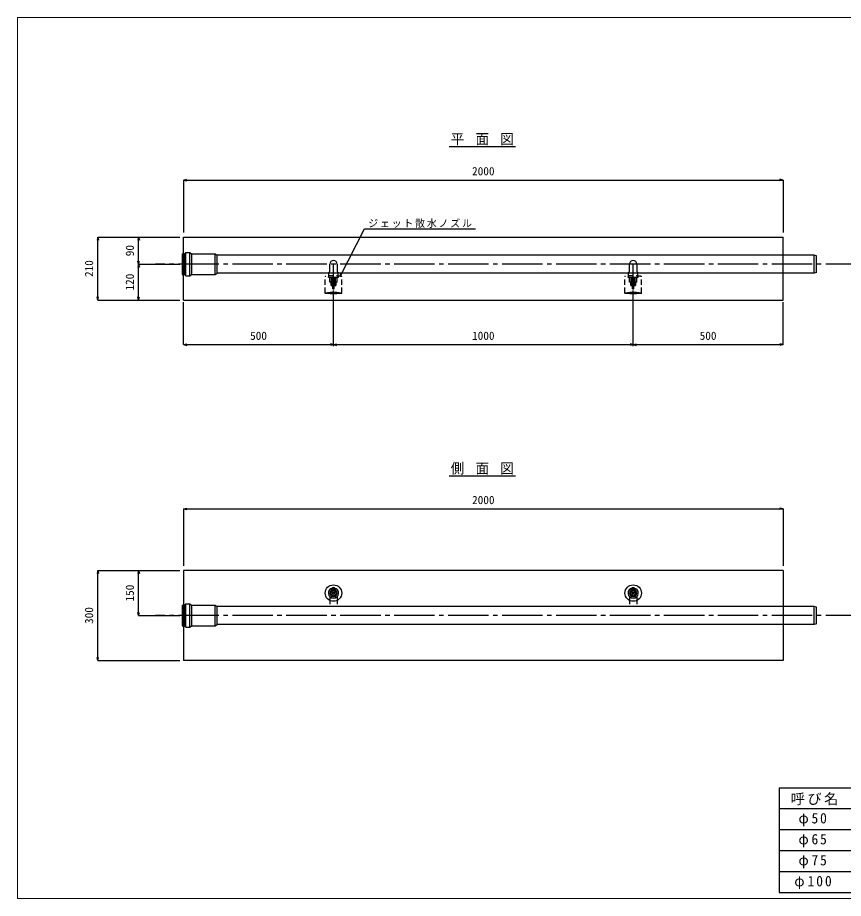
# Model space of a CAD drawing. Units: millimetres, scale not verified. Extents: x -2100 to 2100, y -1470 to 1470.
# Drawn here: x -2100 to 655, y -1470 to 1470 of the extents above; entities that cross this region are included whole.
import ezdxf
from ezdxf.enums import TextEntityAlignment as Align

# ---------------------------------------------------------------- set-up
doc = ezdxf.new("R2010")
doc.units = ezdxf.units.MM
doc.header["$LTSCALE"] = 15
for name, pattern in [('CHAIN1', [8, 5, -1, 1, -1]), ('CHAIN2', [12, 9, -1, 1, -1]), ('DASHED1', [1.8, 1.2, -0.6])]:
    doc.linetypes.add(name, pattern=pattern)
doc.layers.add('0-0_図面枠', color=7, linetype='Continuous', lineweight=18)
for name, color, linetype in [('0-1_ブロック', 4, 'Continuous'), ('0-4', 7, 'Continuous'), ('0-6', 4, 'Continuous')]:
    doc.layers.add(name, color=color, linetype=linetype)
doc.styles.add('ＭＳ ゴシック', font='')
doc.styles.get('ＭＳ ゴシック').set_extended_font_data('MS Gothic')

msp = doc.modelspace()

# ---------------------------------------------------------------- linework, layer by layer
at = {"layer": '0-0_図面枠', "color": 5}
msp.add_lwpolyline([(2100, 1470), (-2100, 1470), (-2100, -1470), (2100, -1470)], close=True, dxfattribs=at)
at = {"layer": '0-1_ブロック', "color": 3}
for p, q in [((-660.45, 1040.04), (-439.24, 1040.04)), ((-1546.04, 737.3), (453.96, 737.3)), ((-1546.04, 527.3), (-1546.04, 737.3)), ((453.96, 527.3), (453.96, 737.3)), ((-1546.04, 527.3), (453.96, 527.3)), ((-660.45, -59.49), (-439.24, -59.49)), ((453.96, -375.75), (-1546.04, -375.75)), ((-1546.04, -375.75), (-1546.04, -675.75)), ((453.96, -375.75), (453.96, -675.75)), ((453.96, -675.75), (-1546.04, -675.75))]:
    msp.add_line(p, q, dxfattribs=at)
at = {"layer": '0-1_ブロック'}
for p, q in [((-1546.04, 927.96), (-1535.9, 930.68)), ((-1546.04, 927.96), (453.96, 927.96)), ((-1546.04, 927.96), (-1535.9, 925.24)), ((-1546.04, 927.96), (-1546.04, 752.67)), ((453.96, 927.96), (443.81, 930.68)), ((453.96, 927.96), (443.81, 925.24)), ((453.96, 927.96), (453.96, 752.67)), ((-1832.3, 737.3), (-1835.02, 727.16)), ((-1832.3, 527.3), (-1832.3, 737.3)), ((-1832.3, 737.3), (-1829.58, 727.16)), ((-1832.3, 737.3), (-1696.22, 737.3)), ((-1696.22, 737.3), (-1698.94, 727.16)), ((-1696.22, 647.3), (-1696.22, 737.3)), ((-1696.22, 737.3), (-1693.5, 727.16)), ((-1696.22, 737.3), (-1559.11, 737.3)), ((-1551.04, 681.55), (-1551.04, 613.05)), ((-1551.04, 681.55), (-1551.04, 613.05)), ((-1551.04, 681.55), (-1542.78, 681.55)), ((-1542.78, 681.55), (-1538.28, 686.05)), ((-1542.78, 613.05), (-1542.78, 681.55)), ((-1538.28, 686.05), (-1524.85, 686.05)), ((-1538.28, 608.55), (-1538.28, 686.05)), ((-1524.85, 686.05), (-1520.35, 681.55)), ((-1524.85, 608.55), (-1524.85, 686.05)), ((-1520.35, 681.55), (-1441.04, 681.55)), ((-1520.35, 681.55), (-1520.35, 613.05)), ((-1441.04, 613.05), (-1441.04, 681.55)), ((-1441.04, 681.55), (-1433.68, 677.3)), ((557.96, 677.3), (-1433.68, 677.3)), ((-1433.68, 617.3), (-1433.68, 677.3)), ((557.96, 617.3), (557.96, 677.3)), ((-1696.22, 647.3), (-1698.94, 657.45)), ((-1696.22, 647.3), (-1698.94, 637.16)), ((-1696.22, 647.3), (-1693.5, 657.45)), ((-1696.22, 647.3), (-1559.11, 647.3)), ((-1696.22, 527.3), (-1696.22, 647.3)), ((-1696.22, 647.3), (-1693.5, 637.16)), ((-1696.22, 647.3), (-1559.11, 647.3)), ((565.96, 619.45), (557.96, 617.3)), ((-1551.04, 613.05), (-1542.78, 613.05)), ((-1542.78, 613.05), (-1538.28, 608.55)), ((-1538.28, 608.55), (-1524.85, 608.55)), ((-1524.85, 608.55), (-1520.35, 613.05)), ((-1520.35, 613.05), (-1441.04, 613.05)), ((-1441.04, 613.05), (-1433.68, 617.3)), ((557.96, 617.3), (-1433.68, 617.3)), ((-1046.04, 373.56), (-1046.04, 559.41)), ((-46.04, 373.56), (-46.04, 559.41)), ((-1832.3, 527.3), (-1835.02, 537.45)), ((-1832.3, 527.3), (-1829.58, 537.45)), ((-1696.22, 527.3), (-1698.94, 537.45)), ((-1696.22, 527.3), (-1693.5, 537.45)), ((-1832.3, 527.3), (-1696.22, 527.3)), ((-1696.22, 527.3), (-1559.11, 527.3)), ((-1546.04, 378.56), (-1546.04, 520.41)), ((453.96, 378.56), (453.96, 520.41)), ((-1546.04, 378.56), (-1535.9, 381.28)), ((-1546.04, 378.56), (-1046.04, 378.56)), ((-1546.04, 378.56), (-1535.9, 375.85)), ((-1046.04, 378.56), (-1056.19, 381.28)), ((-1046.04, 378.56), (-1056.19, 375.85)), ((-1046.04, 378.56), (-1035.9, 381.28)), ((-1046.04, 378.56), (-46.04, 378.56)), ((-1046.04, 378.56), (-1035.9, 375.85)), ((-46.04, 378.56), (-56.19, 381.28)), ((-46.04, 378.56), (-56.19, 375.85)), ((-46.04, 378.56), (-35.9, 381.28)), ((-46.04, 378.56), (453.96, 378.56)), ((-46.04, 378.56), (-35.9, 375.85)), ((453.96, 378.56), (443.81, 381.28)), ((453.96, 378.56), (443.81, 375.85)), ((-1546.04, -169.67), (-1535.9, -166.96)), ((-1546.04, -169.67), (453.96, -169.67)), ((-1546.04, -169.67), (-1535.9, -172.39)), ((-1546.04, -169.67), (-1546.04, -359.58)), ((453.96, -169.67), (443.81, -166.96)), ((453.96, -169.67), (443.81, -172.39)), ((453.96, -169.67), (453.96, -359.58)), ((-1696.22, -375.75), (-1698.94, -385.89)), ((-1696.22, -525.75), (-1696.22, -375.75)), ((-1696.22, -375.75), (-1693.5, -385.89)), ((-1696.22, -375.75), (-1559.11, -375.75)), ((-1551.04, -491.5), (-1551.04, -560)), ((-1551.04, -491.5), (-1551.04, -560)), ((-1551.04, -491.5), (-1542.78, -491.5)), ((-1542.78, -491.5), (-1538.28, -487)), ((-1542.78, -560), (-1542.78, -491.5)), ((-1538.28, -487), (-1524.85, -487)), ((-1538.28, -564.5), (-1538.28, -487)), ((-1524.85, -487), (-1520.35, -491.5)), ((-1524.85, -564.5), (-1524.85, -487)), ((-1520.35, -491.5), (-1441.04, -491.5)), ((-1520.35, -491.5), (-1520.35, -560)), ((-1441.04, -560), (-1441.04, -491.5)), ((-1441.04, -491.5), (-1433.68, -495.75)), ((557.96, -495.75), (-1433.68, -495.75)), ((-1433.68, -555.75), (-1433.68, -495.75)), ((557.96, -555.75), (557.96, -495.75)), ((-1696.22, -525.75), (-1698.94, -515.61)), ((-1696.22, -525.75), (-1693.5, -515.61)), ((-1696.22, -525.75), (-1559.11, -525.75)), ((-1441.04, -560), (-1433.68, -555.75)), ((557.96, -555.75), (-1433.68, -555.75)), ((565.96, -553.61), (557.96, -555.75)), ((-1551.04, -560), (-1542.78, -560)), ((-1542.78, -560), (-1538.28, -564.5)), ((-1538.28, -564.5), (-1524.85, -564.5)), ((-1524.85, -564.5), (-1520.35, -560)), ((-1520.35, -560), (-1441.04, -560))]:
    msp.add_line(p, q, dxfattribs=at)
at = {"layer": '0-1_ブロック', "color": 7, "linetype": 'CHAIN2'}
for p, q in [((731.46, 647.3), (-1640.25, 647.3)), ((731.46, -525.75), (-1640.25, -525.75))]:
    msp.add_line(p, q, dxfattribs=at)
at = {"layer": '0-1_ブロック', "color": 5}
for p, q in [((440.6, -1100.43), (1040.76, -1100.43)), ((440.6, -1100.43), (440.6, -1450.43)), ((440.6, -1170.43), (1040.76, -1170.43)), ((440.6, -1240.43), (1040.76, -1240.43)), ((440.6, -1310.43), (1040.76, -1310.43)), ((440.6, -1380.43), (1040.76, -1380.43)), ((440.6, -1450.43), (1040.76, -1450.43))]:
    msp.add_line(p, q, dxfattribs=at)
at = {"layer": '0-1_ブロック'}
for points in [[(565.96, 619.45), (565.96, 675.16), (557.96, 677.3)], [(565.96, -553.61), (565.96, -497.89), (557.96, -495.75)]]:
    msp.add_lwpolyline(points, dxfattribs=at)
at = {"layer": '0-4', "color": 4}
for p, q in [((-1058.04, 622.8), (-1058.04, 647.3)), ((-1034.04, 647.3), (-1034.04, 622.8)), ((-58.04, 622.8), (-58.04, 647.3)), ((-34.04, 647.3), (-34.04, 622.8)), ((-1061.54, 619.3), (-1058.04, 622.8)), ((-1030.54, 619.3), (-1034.04, 622.8)), ((-61.54, 619.3), (-58.04, 622.8)), ((-30.54, 619.3), (-34.04, 622.8)), ((-1029.04, 602.3), (-1063.04, 602.3)), ((-29.04, 602.3), (-63.04, 602.3)), ((-1058.04, -462.95), (-1058.04, -487.75)), ((-1034.04, -462.95), (-1034.04, -487.75)), ((-58.04, -462.95), (-58.04, -487.75)), ((-34.04, -462.95), (-34.04, -487.75))]:
    msp.add_line(p, q, dxfattribs=at)
at = {"layer": '0-4', "color": 4, "linetype": 'CHAIN1'}
for p, q in [((-1046.04, 585.4), (-1046.04, 647.3)), ((-46.04, 585.4), (-46.04, 647.3))]:
    msp.add_line(p, q, dxfattribs=at)
at = {"layer": '0-4', "linetype": 'DASHED1'}
for p, q in [((-1073.54, 550.58), (-1073.54, 605.09)), ((-1018.54, 550.58), (-1018.54, 605.09)), ((-73.54, 550.58), (-73.54, 605.09)), ((-18.54, 550.58), (-18.54, 605.09))]:
    msp.add_line(p, q, dxfattribs=at)
at = {"layer": '0-4'}
for p, q in [((-1033.48, 602.3), (-1058.6, 602.3)), ((-1058.6, 587.3), (-1058.6, 602.3)), ((-1052.32, 587.3), (-1052.32, 602.3)), ((-1048.54, 597.8), (-1049.04, 597.3)), ((-1049.04, 592.3), (-1049.04, 597.3)), ((-1049.04, 592.3), (-1048.54, 591.8)), ((-1048.54, 597.8), (-1043.54, 597.8)), ((-1048.54, 591.8), (-1043.54, 591.8)), ((-1043.04, 597.3), (-1043.54, 597.8)), ((-1043.54, 591.8), (-1043.04, 592.3)), ((-1043.04, 597.3), (-1043.04, 592.3)), ((-1039.76, 587.3), (-1039.76, 602.3)), ((-1033.48, 587.3), (-1033.48, 602.3)), ((-1023.94, 606.08), (-1021.74, 616.35)), ((-33.48, 602.3), (-58.6, 602.3)), ((-58.6, 587.3), (-58.6, 602.3)), ((-52.32, 587.3), (-52.32, 602.3)), ((-48.54, 597.8), (-49.04, 597.3)), ((-49.04, 592.3), (-49.04, 597.3)), ((-49.04, 592.3), (-48.54, 591.8)), ((-48.54, 597.8), (-43.54, 597.8)), ((-48.54, 591.8), (-43.54, 591.8)), ((-43.04, 597.3), (-43.54, 597.8)), ((-43.54, 591.8), (-43.04, 592.3)), ((-43.04, 597.3), (-43.04, 592.3)), ((-39.76, 587.3), (-39.76, 602.3)), ((-33.48, 587.3), (-33.48, 602.3)), ((-1033.48, 587.3), (-1058.6, 587.3)), ((-1053.62, 584.8), (-1054.12, 584.3)), ((-1054.12, 576.6), (-1054.12, 584.3)), ((-1054.12, 582.1), (-1037.96, 582.1)), ((-1054.12, 576.6), (-1053.62, 576.1)), ((-1053.62, 584.8), (-1038.46, 584.8)), ((-1053.62, 576.1), (-1038.46, 576.1)), ((-1053.54, 576.1), (-1053.54, 582.1)), ((-1053.04, 584.8), (-1053.04, 587.3)), ((-1053.04, 576.1), (-1053.04, 582.1)), ((-1052.54, 576.1), (-1052.54, 582.1)), ((-1052.04, 576.1), (-1052.04, 582.1)), ((-1051.54, 576.1), (-1051.54, 582.1)), ((-1051.04, 576.1), (-1051.04, 582.1)), ((-1050.54, 576.1), (-1050.54, 582.1)), ((-1050.04, 576.1), (-1050.04, 582.1)), ((-1049.54, 576.1), (-1049.54, 582.1)), ((-1049.04, 576.1), (-1049.04, 582.1)), ((-1048.54, 576.1), (-1048.54, 582.1)), ((-1048.54, 564.5), (-1048.54, 574.81)), ((-1048.54, 564.5), (-1048.34, 564.3)), ((-1048.34, 564.3), (-1043.74, 564.3)), ((-1048.04, 576.1), (-1048.04, 582.1)), ((-1047.54, 576.1), (-1047.54, 582.1)), ((-1047.04, 576.1), (-1047.04, 582.1)), ((-1046.54, 576.1), (-1046.54, 582.1)), ((-1046.04, 576.1), (-1046.04, 582.1)), ((-1045.54, 576.1), (-1045.54, 582.1)), ((-1045.04, 576.1), (-1045.04, 582.1)), ((-1044.54, 576.1), (-1044.54, 582.1)), ((-1044.04, 576.1), (-1044.04, 582.1)), ((-1043.54, 564.5), (-1043.74, 564.3)), ((-1043.54, 576.1), (-1043.54, 582.1)), ((-1043.54, 564.5), (-1043.54, 574.81)), ((-1043.04, 576.1), (-1043.04, 582.1)), ((-1042.54, 576.1), (-1042.54, 582.1)), ((-1042.04, 576.1), (-1042.04, 582.1)), ((-1041.54, 576.1), (-1041.54, 582.1)), ((-1041.04, 576.1), (-1041.04, 582.1)), ((-1040.54, 576.1), (-1040.54, 582.1)), ((-1040.04, 576.1), (-1040.04, 582.1)), ((-1039.54, 576.1), (-1039.54, 582.1)), ((-1039.04, 584.8), (-1039.04, 587.3)), ((-1039.04, 576.1), (-1039.04, 582.1)), ((-1038.54, 576.1), (-1038.54, 582.1)), ((-1038.46, 584.8), (-1037.96, 584.3)), ((-1037.96, 576.6), (-1038.46, 576.1)), ((-1037.96, 584.3), (-1037.96, 576.6)), ((-33.48, 587.3), (-58.6, 587.3)), ((-53.62, 584.8), (-54.12, 584.3)), ((-54.12, 576.6), (-54.12, 584.3)), ((-54.12, 582.1), (-37.96, 582.1)), ((-54.12, 576.6), (-53.62, 576.1)), ((-53.62, 584.8), (-38.46, 584.8)), ((-53.62, 576.1), (-38.46, 576.1)), ((-53.54, 576.1), (-53.54, 582.1)), ((-53.04, 584.8), (-53.04, 587.3)), ((-53.04, 576.1), (-53.04, 582.1)), ((-52.54, 576.1), (-52.54, 582.1)), ((-52.04, 576.1), (-52.04, 582.1)), ((-51.54, 576.1), (-51.54, 582.1)), ((-51.04, 576.1), (-51.04, 582.1)), ((-50.54, 576.1), (-50.54, 582.1)), ((-50.04, 576.1), (-50.04, 582.1)), ((-49.54, 576.1), (-49.54, 582.1)), ((-49.04, 576.1), (-49.04, 582.1)), ((-48.54, 576.1), (-48.54, 582.1)), ((-48.54, 564.5), (-48.54, 574.81)), ((-48.54, 564.5), (-48.34, 564.3)), ((-48.34, 564.3), (-43.74, 564.3)), ((-48.04, 576.1), (-48.04, 582.1)), ((-47.54, 576.1), (-47.54, 582.1)), ((-47.04, 576.1), (-47.04, 582.1)), ((-46.54, 576.1), (-46.54, 582.1)), ((-46.04, 576.1), (-46.04, 582.1)), ((-45.54, 576.1), (-45.54, 582.1)), ((-45.04, 576.1), (-45.04, 582.1)), ((-44.54, 576.1), (-44.54, 582.1)), ((-44.04, 576.1), (-44.04, 582.1)), ((-43.54, 564.5), (-43.74, 564.3)), ((-43.54, 576.1), (-43.54, 582.1)), ((-43.54, 564.5), (-43.54, 574.81)), ((-43.04, 576.1), (-43.04, 582.1)), ((-42.54, 576.1), (-42.54, 582.1)), ((-42.04, 576.1), (-42.04, 582.1)), ((-41.54, 576.1), (-41.54, 582.1)), ((-41.04, 576.1), (-41.04, 582.1)), ((-40.54, 576.1), (-40.54, 582.1)), ((-40.04, 576.1), (-40.04, 582.1)), ((-39.54, 576.1), (-39.54, 582.1)), ((-39.04, 584.8), (-39.04, 587.3)), ((-39.04, 576.1), (-39.04, 582.1)), ((-38.54, 576.1), (-38.54, 582.1)), ((-38.46, 584.8), (-37.96, 584.3)), ((-37.96, 576.6), (-38.46, 576.1)), ((-37.96, 584.3), (-37.96, 576.6)), ((-1052.84, -440.03), (-1052.84, -437.23)), ((-1052.84, -437.23), (-1039.24, -437.23)), ((-1049.44, -440.03), (-1049.44, -437.23)), ((-1049.04, -437.23), (-1049.04, -432.03)), ((-1049.04, -432.03), (-1043.04, -432.03)), ((-1048.54, -437.23), (-1048.54, -432.03)), ((-1043.55, -437.23), (-1043.55, -432.03)), ((-1043.04, -437.23), (-1043.04, -432.03)), ((-1042.64, -440.03), (-1042.64, -437.23)), ((-1039.24, -440.03), (-1039.24, -437.23)), ((-52.84, -440.03), (-52.84, -437.23)), ((-52.84, -437.23), (-39.24, -437.23)), ((-49.44, -440.03), (-49.44, -437.23)), ((-49.04, -437.23), (-49.04, -432.03)), ((-49.04, -432.03), (-43.04, -432.03)), ((-48.54, -437.23), (-48.54, -432.03)), ((-43.55, -437.23), (-43.55, -432.03)), ((-43.04, -437.23), (-43.04, -432.03)), ((-42.64, -440.03), (-42.64, -437.23)), ((-39.24, -440.03), (-39.24, -437.23))]:
    msp.add_line(p, q, dxfattribs=at)
msp.add_lwpolyline([(-1023.94, 606.08), (-942.92, 764.53), (-571.99, 764.53)], dxfattribs=at)
at = {"layer": '0-4', "color": 4}
for points in [[(-1063.04, 602.3), (-1063.04, 604.8), (-1061.54, 606.3), (-1061.54, 619.3)], [(-1029.04, 602.3), (-1029.04, 604.8), (-1030.54, 606.3), (-1030.54, 619.3)], [(-63.04, 602.3), (-63.04, 604.8), (-61.54, 606.3), (-61.54, 619.3)], [(-29.04, 602.3), (-29.04, 604.8), (-30.54, 606.3), (-30.54, 619.3)]]:
    msp.add_lwpolyline(points, dxfattribs=at)
at = {"layer": '0-4'}
for points in [[(-1046.04, 588), (-1040.16, 591.4), (-1040.16, 598.2), (-1046.04, 601.6), (-1051.93, 598.2), (-1051.93, 591.4)], [(-46.04, 588), (-40.16, 591.4), (-40.16, 598.2), (-46.04, 601.6), (-51.93, 598.2), (-51.93, 591.4)], [(-1052.32, -440.03), (-1058.6, -450.91), (-1052.32, -461.78), (-1039.76, -461.78), (-1033.48, -450.91), (-1039.76, -440.03)], [(-52.32, -440.03), (-58.6, -450.91), (-52.32, -461.78), (-39.76, -461.78), (-33.48, -450.91), (-39.76, -440.03)]]:
    msp.add_lwpolyline(points, close=True, dxfattribs=at)
for centre, radius in [((-1046.04, 594.8), 5.89), ((-1046.04, 594.8), 3.9), ((-46.04, 594.8), 5.89), ((-46.04, 594.8), 3.9), ((-1046.04, -450.91), 27.5), ((-1046.04, -450.91), 10.88), ((-46.04, -450.91), 27.5), ((-46.04, -450.91), 10.88), ((-1046.04, -450.91), 3.85), ((-1046.04, -450.91), 2.5), ((-46.04, -450.91), 3.85), ((-46.04, -450.91), 2.5)]:
    msp.add_circle(centre, radius, dxfattribs=at)
at = {"layer": '0-4', "color": 4}
for centre in [(-1046.04, -450.91), (-46.04, -450.91)]:
    msp.add_circle(centre, 8.08, dxfattribs=at)
for centre, radius, start, end in [((-1046.04, 647.3), 12, 0, 180), ((-46.04, 647.3), 12, 0, 180), ((-1046.04, -450.91), 17, 100.16425, 79.83575), ((-46.04, -450.91), 17, 100.16425, 79.83575)]:
    msp.add_arc(centre, radius, start, end, dxfattribs=at)
at = {"layer": '0-4'}
for centre, start, end in [((-1046.04, 579.14), 217.3729, 240), ((-1046.04, 579.14), 300, 322.6271), ((-46.04, 579.14), 217.3729, 240), ((-46.04, 579.14), 300, 322.6271)]:
    msp.add_arc(centre, 5, start, end, dxfattribs=at)
at = {"layer": '0-4', "linetype": 'DASHED1'}
for centre in [(-1046.04, 605.09), (-46.04, 605.09)]:
    msp.add_ellipse(centre, major_axis=(-27.5, 0), ratio=0.103451, start_param=3.1415927, end_param=6.2831853, dxfattribs=at)
at = {"layer": '0-4'}
for centre, major_axis, ratio, start_param, end_param in [((-1055.46, 600.7), (-3.14, 0), 0.509554, 3.1415927, 4.712389), ((-1055.46, 588.9), (-3.14, 0), 0.509554, 1.5707963, 3.1415927), ((-1046.04, 600.7), (-6.28, 0), 0.254777, 3.1415927, 6.2831853), ((-1046.04, 588.9), (-6.28, 0), 0.254777, 6.2831853, 9.424778), ((-1036.62, 600.7), (3.14, 0), 0.509554, 1.5707963, 3.1415927), ((-1036.62, 588.9), (3.14, 0), 0.509554, 3.1415927, 4.712389), ((-55.46, 600.7), (-3.14, 0), 0.509554, 3.1415927, 4.712389), ((-55.46, 588.9), (-3.14, 0), 0.509554, 1.5707963, 3.1415927), ((-46.04, 600.7), (-6.28, 0), 0.254777, 3.1415927, 6.2831853), ((-46.04, 588.9), (-6.28, 0), 0.254777, 6.2831853, 9.424778), ((-36.62, 600.7), (3.14, 0), 0.509554, 1.5707963, 3.1415927), ((-36.62, 588.9), (3.14, 0), 0.509554, 3.1415927, 4.712389)]:
    msp.add_ellipse(centre, major_axis=major_axis, ratio=ratio, start_param=start_param, end_param=end_param, dxfattribs=at)
for centre in [(-1046.04, 550.58), (-46.04, 550.58)]:
    msp.add_ellipse(centre, major_axis=(-27.5, 0), ratio=0.103451, dxfattribs=at)
at = {"layer": '0-6'}
for p, q in [((-1832.3, -375.75), (-1835.02, -385.89)), ((-1832.3, -675.75), (-1832.3, -375.75)), ((-1832.3, -375.75), (-1829.58, -385.89)), ((-1832.3, -375.75), (-1559.11, -375.75)), ((-1832.3, -675.75), (-1835.02, -665.61)), ((-1832.3, -675.75), (-1829.58, -665.61)), ((-1832.3, -675.75), (-1559.11, -675.75))]:
    msp.add_line(p, q, dxfattribs=at)

# ---------------------------------------------------------------- texts
at = {"layer": '0-1_ブロック', "style": 'ＭＳ ゴシック'}
for s, p in [('2000', (-583.54, 935.46)), ('500', (-1324.17, 386.06)), ('1000', (-583.54, 386.06)), ('500', (175.83, 386.06)), ('2000', (-583.54, -162.17))]:
    msp.add_text(s, height=27.49, dxfattribs=at).set_placement(p, align=Align.BOTTOM_LEFT)
for s, p in [('90', (-1703.72, 673.55)), ('210', (-1839.8, 604.18)), ('120', (-1703.72, 559.18)), ('150', (-1703.72, -478.87))]:
    msp.add_text(s, height=27.49, rotation=90, dxfattribs=at).set_placement(p, align=Align.BOTTOM_LEFT)
at = {"layer": '0-1_ブロック', "color": 7, "char_height": 34.84, "attachment_point": 7, "style": 'ＭＳ ゴシック'}
for s, insert in [('\\T1.22;\\W0.95;平\\~面\\~図', (-654.94, 1043.75)), ('\\T1.22;\\W0.95;側\\~面\\~図', (-654.94, -55.77)), ('\\T1.17;呼び名', (479.71, -1159.19)), ('\\T1.27;\\W0.95;φ50', (505.49, -1229.19)), ('\\T1.27;\\W0.95;φ65', (505.49, -1299.19)), ('\\T1.27;\\W0.95;φ75', (505.49, -1369.19)), ('\\T1.29;\\W0.95;φ100', (491.59, -1439.19))]:
    msp.add_mtext(s, dxfattribs=dict(at, insert=insert))
at = {"layer": '0-4', "insert": (-930.31, 768.13), "char_height": 24.51, "attachment_point": 7, "style": 'ＭＳ ゴシック'}
msp.add_mtext('\\T1.17;ジェット散水ノズル', dxfattribs=at)
at = {"layer": '0-6', "style": 'ＭＳ ゴシック'}
msp.add_text('300', height=27.49, rotation=90, dxfattribs=at).set_placement((-1839.8, -553.87), align=Align.BOTTOM_LEFT)

doc.saveas('drawing.dxf')
